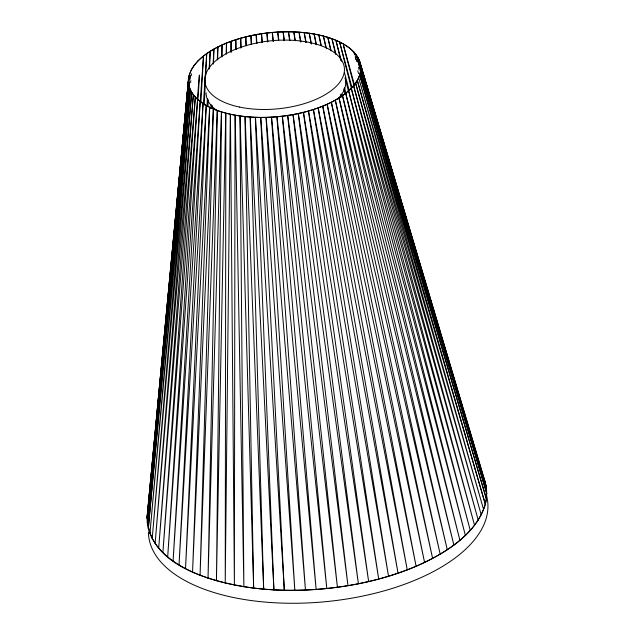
<?xml version="1.0" encoding="UTF-8"?>
<svg xmlns="http://www.w3.org/2000/svg" width="635" height="635" viewBox="0 0 635 635"><rect width="100%" height="100%" fill="white"/><g stroke="black" fill="none" stroke-linecap="round" stroke-linejoin="round"><path stroke-width="0.95" d="M222.004 56.793L222.139 44.895L230.989 41.307L230.87 52.221M217.662 59.777L217.94 46.895L226.401 43.069L226.163 53.975M212.098 108.474L212.193 105.505M213.503 63.873L213.971 48.998L222.004 44.95L221.631 56.848M207.978 106.593L208.264 99.671M209.558 68.024L210.241 51.213L217.821 46.958L217.297 59.809M204.216 104.958L205.446 80.224M205.637 76.263L206.764 53.507L213.86 49.062L213.122 63.905M210.915 108.434L211.114 104.473M200.882 102.425L203.557 55.896L210.137 51.276L209.113 69.096M206.947 106.72L207.407 98.798M197.945 99.87L199.541 75.16M203.406 103.997L206.669 53.578L200.628 58.356M200.231 101.481L203.462 55.967L197.993 60.873M188.738 82.074L189.484 74.176L188.436 79.47L147.439 512.937C144.788 565.92 212.963 582.255 253.651 588.113L244.951 116.618L235.18 115.245L243.88 586.74L239.927 115.999L230.441 114.308L234.394 585.041L235.037 115.221L225.877 113.213L225.234 583.033L230.307 114.276L221.512 111.966L216.44 580.723L225.742 113.181L217.345 110.569L208.034 578.12L221.377 111.927L213.408 109.037L200.065 575.223L217.226 110.53L209.717 107.363L192.556 572.064L213.297 108.99L206.28 105.561L185.531 568.635L209.613 107.307L203.113 103.64L179.03 564.959L206.177 105.505L200.223 101.6L173.077 561.054L203.017 103.576L197.628 99.457L167.688 556.927L200.144 101.536L195.342 97.211L162.885 552.601L197.556 99.385L193.365 94.885L158.694 548.092L195.278 97.147L191.714 92.472L155.123 543.417L193.31 94.805L190.381 89.987L152.194 538.591L191.667 92.392L189.389 87.447L188.405 82.217L147.336 523.431L188.714 84.772L188.428 79.55M197.358 99.933L199.255 75.232M189.325 85.233L189.587 82.272M189.849 79.304L190.206 75.359M188.785 81.986L189.516 74.097L191.889 68.81L195.596 63.532M190.619 82.621L190.802 80.645M191.254 75.716L191.437 73.739M148.765 504.682L148.947 502.714M151.257 478.06L151.44 476.091M151.9 471.162L152.082 469.186M152.551 464.256L152.733 462.288M153.194 457.359L153.376 455.382M153.749 451.445L154.027 448.485M154.392 444.54L154.575 442.571M155.035 437.642L155.226 435.666M155.686 430.736L155.869 428.768M156.329 423.839L156.512 421.862M156.885 417.917L157.162 414.965M157.528 411.02L157.805 408.059M158.178 404.114L158.448 401.161M158.821 397.216L159.099 394.256M159.377 391.303L159.742 387.358M160.115 383.413L160.298 381.445M160.663 377.5L160.941 374.539M161.314 370.594L161.592 367.641M161.957 363.696L162.235 360.736M162.6 356.791L162.877 353.838M163.155 350.877L163.528 346.932M163.806 343.972L164.171 340.035M164.449 337.074L164.814 333.129M165.092 330.176L165.465 326.231M165.743 323.271L166.013 320.31M166.291 317.357L166.664 313.412M166.941 310.452L167.307 306.507M167.584 303.554L167.957 299.609M168.227 296.648L168.6 292.703M168.878 289.75L169.243 285.806M169.434 283.837L169.894 278.908M170.077 276.931L170.537 272.002M170.72 270.034L171.093 266.089M171.371 263.128L171.736 259.183M172.014 256.23L172.379 252.285M172.569 250.309L173.03 245.38M173.307 242.427L173.672 238.482M173.855 236.506L174.323 231.577M174.506 229.608L174.966 224.679M175.149 222.702L175.609 217.773M175.792 215.805L176.26 210.876M176.443 208.899L176.808 204.962M176.998 202.986L177.459 198.056M177.641 196.088L178.102 191.159M178.284 189.182L178.745 184.253M178.935 182.285L179.395 177.355M179.578 175.379L180.038 170.45M180.221 168.481L181.888 150.733M182.07 148.765L182.531 143.827M182.713 141.859L184.468 123.126M184.65 121.158L187.603 89.606M187.785 87.63L188.801 76.787L190.524 71.485M151.289 478.02L151.479 476.044M153.813 451.358L153.995 449.382M154.464 444.452L154.654 442.476M156.988 417.79L157.17 415.814M157.639 410.877L157.829 408.9M159.504 391.128L159.695 389.152M160.163 384.215L160.345 382.246M160.814 377.309L161.004 375.333M162.028 364.466L162.219 362.498M162.687 357.561L162.87 355.584M163.338 350.647L163.52 348.671M163.989 343.733L164.179 341.757M165.203 330.898L165.394 328.922M165.862 323.985L166.045 322.008M166.513 317.071L166.695 315.103M167.164 310.166L167.354 308.189M167.727 304.236L167.91 302.268M168.378 297.331L168.569 295.354M169.688 283.504L169.87 281.527M170.339 276.59L170.529 274.614M170.902 270.669L171.085 268.692M172.863 249.936L173.045 247.96M173.514 243.022L173.704 241.046M176.038 216.36L176.228 214.384M176.689 209.447L176.879 207.478M179.213 182.793L179.403 180.816M179.864 175.879L180.054 173.903M182.388 149.217L182.578 147.241M183.039 142.303L183.229 140.335M185.563 115.649L185.753 113.673M186.214 108.736L186.404 106.759M189.23 85.288L189.508 82.328M189.786 79.375L190.151 75.43M147.439 512.937L148.312 508.524M190.556 71.406L193.58 66.151M193.635 66.072L197.922 60.952M195.659 63.452L200.549 58.428M342.956 43.664L335.939 40.243L341.495 61.325M346.123 45.593L339.622 41.918L352.044 87.781M343.051 43.72L349.012 47.625M346.21 45.649L351.599 49.776L355.862 54.348L358.846 59.238L380.246 131.413M349.091 47.688L353.893 52.014L354.433 53.919M359.87 61.865L360.823 67.008L486.473 488.426L360.521 64.453L360.807 69.675L486.759 493.649L360.831 67.088L360.442 72.358L486.378 498.919L486.473 488.434L485.521 483.283L359.87 61.865L357.568 56.832L360.966 68.239M482.759 475.742L485.521 483.275M360.505 64.381L358.886 59.317L483.902 478.219M380.809 133.31L385.318 148.503M385.882 150.4L390.668 166.545M391.509 169.394L392.922 174.141M393.486 176.038L397.986 191.238M398.55 193.135L403.336 209.28M404.185 212.122L407.567 223.52M409.25 229.219L410.099 232.069M411.226 235.863L412.631 240.609M416.29 252.96L417.703 257.707M421.926 271.947L422.767 274.796M423.894 278.598L425.307 283.345M426.426 287.147L427.839 291.894M428.966 295.688L430.371 300.434M434.594 314.682L435.443 317.532M439.103 329.875L439.944 332.724M356.767 57.269L355.917 54.419L356.695 57.206M360.14 68.659L357.33 59.166L360.029 68.628M360.878 68.167L357.521 56.761L353.957 52.086L354.79 54.935M355.354 56.84L356.751 61.595M358.434 67.294L359.267 70.152M357.775 70.787L358.608 73.644M355.259 56.769L356.076 59.627M343.583 45.633L354.703 85.757M343.456 45.585L354.068 85.828M344.527 72.819L349.067 90.067M351.56 88.963L339.519 41.862L332.01 38.703L335.939 54.078M344.543 87.725L346.012 93.488M340.812 60.396L335.82 40.195L327.851 37.306L331.176 50.776M345.091 77.724L348.417 91.194M341.876 94.075L342.352 95.996M335.55 54.078L331.883 38.656L323.485 36.052L326.461 48.578M343.797 88.765L345.17 94.544M330.803 50.776L327.724 37.259L318.929 34.949L321.342 45.569M340.685 94.218L341.344 97.115M325.874 47.625L323.35 36.012L314.198 34.012L316.508 44.648M320.985 45.593L318.786 34.917L309.308 33.226L311.499 43.894M316.127 44.688L314.047 33.98L304.276 32.607L306.165 42.339M311.102 43.918L309.158 33.203L299.133 32.155L300.911 41.894M305.776 42.37L304.125 32.591L293.894 31.869L295.386 40.664M300.514 41.934L298.982 32.139L288.584 31.75L289.957 40.569M294.997 40.696L293.735 31.861L283.21 31.806L284.472 40.64M289.568 40.584L288.417 31.75L277.805 32.028L278.821 39.878M284.075 40.672L283.043 31.806L272.383 32.417L273.415 41.275M278.447 39.918L277.638 32.036L266.978 32.972L267.891 41.839M273.01 41.315L272.224 32.425L261.596 33.687L262.39 42.577M267.486 41.886L266.811 32.988L256.27 34.568L256.945 43.474M261.993 42.608L261.437 33.711L251.016 35.608L251.571 44.506M256.548 43.497L256.111 34.6L245.856 36.806L246.293 45.704M251.182 44.545L250.857 35.647L240.808 38.148L241.125 47.046M245.912 45.752L245.697 36.838L235.887 39.632L236.125 49.53M240.768 48.101L240.657 38.187L231.124 41.259L231.259 52.157M235.744 49.578L235.744 39.68L226.536 43.013L226.536 53.904M345.21 78.43A70.072 34.187 -5.6 0 1 337.622 99.179M216.789 110.403A70.072 34.187 -5.6 0 1 206.089 92.789M486.704 496.237A170.394 83.129 -5.6 0 1 328.954 601.345A170.394 83.129 -5.6 0 1 148.407 532.027M483.132 476.567A170.394 83.129 -5.6 0 1 325.017 588.661A170.394 83.129 -5.6 0 1 148.145 509.413M188.785 76.867L147.05 518.208L188.785 76.867M189.389 87.447L149.916 533.638L190.349 89.908L188.73 84.852L148.296 528.582L189.365 87.368M360.799 69.755L359.743 75.049L485.323 504.214C475.528 535.615 444.349 553.609 416.115 566.285C374.594 583.7 329.208 590.994 284.313 590.28L255.492 117.364L266.025 117.427L294.838 590.336L260.81 117.475L271.431 117.205L305.459 590.066L266.184 117.419L276.844 116.816L316.127 589.463L271.589 117.197L282.257 116.261L326.787 588.526L277.011 116.8L287.631 115.538L337.415 587.264L282.416 116.237L292.965 114.657L347.964 585.676L287.798 115.514L298.22 113.617L358.386 583.779L293.124 114.625L303.379 112.427L368.649 581.581L298.371 113.586L308.427 111.085L378.706 579.072L303.53 112.387L313.341 109.593L388.517 576.278L308.578 111.038L318.103 107.974L398.05 573.214L313.492 109.545L322.691 106.212L407.257 569.881L318.246 107.918L327.096 104.33L416.115 566.293L322.834 106.156L331.287 102.338L424.577 562.467L327.223 104.275L335.256 100.227L432.61 558.419L331.414 102.275L338.987 98.02L440.19 554.157L335.375 100.163L342.463 95.718L447.286 549.712L339.098 97.949L345.678 93.329L453.866 545.092L342.567 95.647L348.607 90.876L459.899 540.322L345.765 93.258L351.242 88.352L465.376 535.408L348.686 90.797L353.576 85.773L470.265 530.384L351.314 88.273L355.592 83.153L474.543 525.264L353.639 85.693L357.299 80.502L478.211 520.065L355.656 83.074L358.672 77.819L360.426 72.438L485.323 504.222L486.378 498.919L360.799 69.755M359.72 75.128L357.346 80.423L481.235 514.81L358.672 77.819L483.608 509.524L359.72 75.128M260.652 117.475L250.253 117.086L273.907 589.891L284.305 590.28L260.652 117.475M255.333 117.364L245.11 116.634L263.676 589.161L273.907 589.891L255.333 117.364M250.095 117.07L240.078 116.022L253.651 588.113L263.676 589.161L250.095 117.07M239.451 107.045A70.072 34.187 -5.6 0 0 344.448 69.747A70.072 34.187 -5.6 0 0 240.006 47.585A70.072 34.187 -5.6 0 0 239.451 107.045"/></g></svg>
